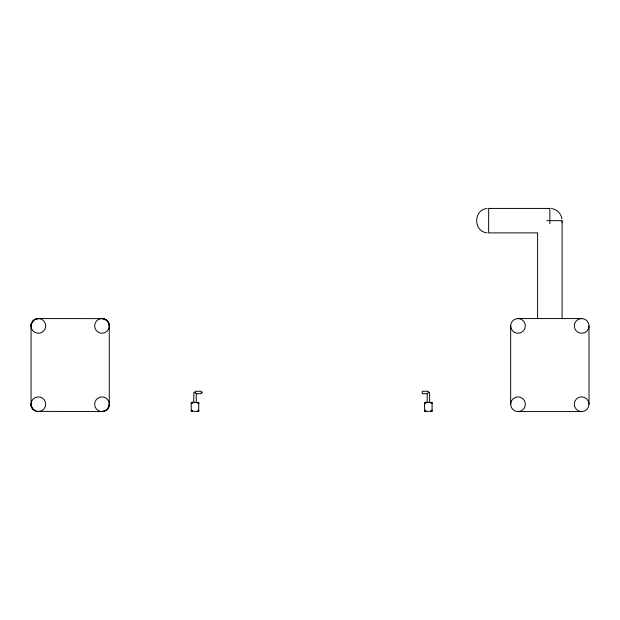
<?xml version="1.0" encoding="UTF-8"?>
<svg xmlns="http://www.w3.org/2000/svg" width="620" height="620" viewBox="0 0 620 620"><rect width="100%" height="100%" fill="white"/><g stroke="black" fill="none" stroke-linecap="round" stroke-linejoin="round"><path stroke-width="0.93" d="M31 325.911L31.062 324.988L31.062 405.154L31 404.232M109.329 404.232A7.339 7.339 0 0 1 98.309 410.595A7.339 7.339 0 0 1 98.309 397.877A7.339 7.339 0 0 1 109.329 404.232L109.267 405.154L109.267 324.988M191.123 403.015L191.805 402.279L198.756 402.512L198.718 411.378L191.317 411.347L191.123 403.015C191.51 404.922 193.758 402.411 191.851 402.279M191.123 410.889C191.355 408.968 193.82 411.293 191.851 411.579M198.95 403.015C198.795 404.829 196.315 402.682 198.222 402.279M198.95 410.889C198.95 409.045 196.261 411.083 198.222 411.579M424.483 403.015L425.173 402.279L432.117 402.512L432.086 411.378L424.685 411.347L424.483 403.015C424.878 404.922 427.118 402.411 425.219 402.279M424.491 410.889C424.716 408.968 427.188 411.293 425.219 411.579M432.318 403.015C432.194 404.829 429.675 402.729 431.582 402.279M432.318 410.889C432.272 409.053 429.629 411.137 431.582 411.579M561.976 222.192L562.053 221.425M31.264 323.966L33.829 320.122L33.193 320.679M31.248 324.012L33.116 320.757M108.779 407.014L109.058 406.178L106.5 410.021L107.175 409.425M202.26 393.01L202.26 391.964M108.361 407.867L108.74 407.092M107.833 408.665L108.306 407.952M107.214 409.386L107.81 408.704M427.188 393.7L428.404 392.483L428.404 391.282L422.282 391.267L422.282 393.692L427.18 393.708L427.18 402.279M33.914 320.06L34.619 319.587M106.415 410.091L101.982 411.579L36.518 411.347M34.712 319.533L38.339 318.564L102.904 318.626M105.617 410.611L103.927 411.316M34.674 319.548A7.339 7.339 0 0 1 45.686 325.911A7.339 7.339 0 0 1 34.674 332.266A7.339 7.339 0 0 1 34.674 319.548L36.441 318.82M36.518 318.804L38.339 318.564M102.943 411.517L103.881 411.331M487.111 208.522C473.231 209.498 473.231 231.826 487.111 232.802M547.545 208.638L549.072 208.444M102.904 411.517L101.982 411.579M518.018 411.579L518.475 411.564A7.339 7.339 0 0 0 524.218 400.303A7.339 7.339 0 0 0 511.585 400.698A7.339 7.339 0 0 0 518.018 411.579L581.661 411.579M546.793 220.658L562.077 220.658L562.077 318.564M537.408 232.895L488.645 232.895L488.645 208.421L549.839 208.421L549.839 223.704M518.018 318.564L581.661 318.564M195.036 392.483L195.036 391.282L201.159 391.267L201.159 393.692L196.261 393.708L195.036 392.483L193.835 392.483L193.812 402.279M428.404 392.483L429.606 392.483L429.629 402.279M101.982 318.564C105.904 318.486 109.407 321.989 109.329 325.911A7.339 7.339 0 0 1 98.309 332.266A7.339 7.339 0 0 1 98.309 319.548A7.339 7.339 0 0 1 109.329 325.911M37.425 411.517L38.339 411.579M551.374 208.522C556.775 209.118 561.379 213.714 561.976 219.124M490.18 208.522L490.939 208.638M102.943 318.634L103.881 318.82M103.927 318.835L107.338 320.881L109.058 323.966M36.402 411.316L32.992 409.262L31.264 406.178L31.55 407.014M33.829 410.021L32.519 408.704M32.015 407.952L32.488 408.665M31.581 407.092L31.969 407.867M109.074 324.012L109.259 324.95M589 404.232L588.985 403.775A7.339 7.339 0 0 0 577.724 398.032A7.339 7.339 0 0 0 578.119 410.673A7.339 7.339 0 0 0 589 404.232L589 325.911A7.339 7.339 0 0 0 577.987 319.548A7.339 7.339 0 0 0 577.987 332.266A7.339 7.339 0 0 0 589 325.911M537.602 233.136L537.602 318.564M510.671 325.911L510.671 404.232M196.261 393.708L196.261 402.279M31.132 324.531L31.07 324.926L31.232 324.082L31.132 324.531M109.259 405.224L109.089 406.061L109.259 405.224M31.232 406.061L31.07 405.224L31.232 406.061M514.344 332.266A7.339 7.339 0 0 0 525.357 325.911A7.339 7.339 0 0 0 514.344 319.548A7.339 7.339 0 0 0 514.344 332.266M34.674 410.595A7.339 7.339 0 0 0 45.686 404.232A7.339 7.339 0 0 0 34.674 397.877A7.339 7.339 0 0 0 34.674 410.595"/></g></svg>
